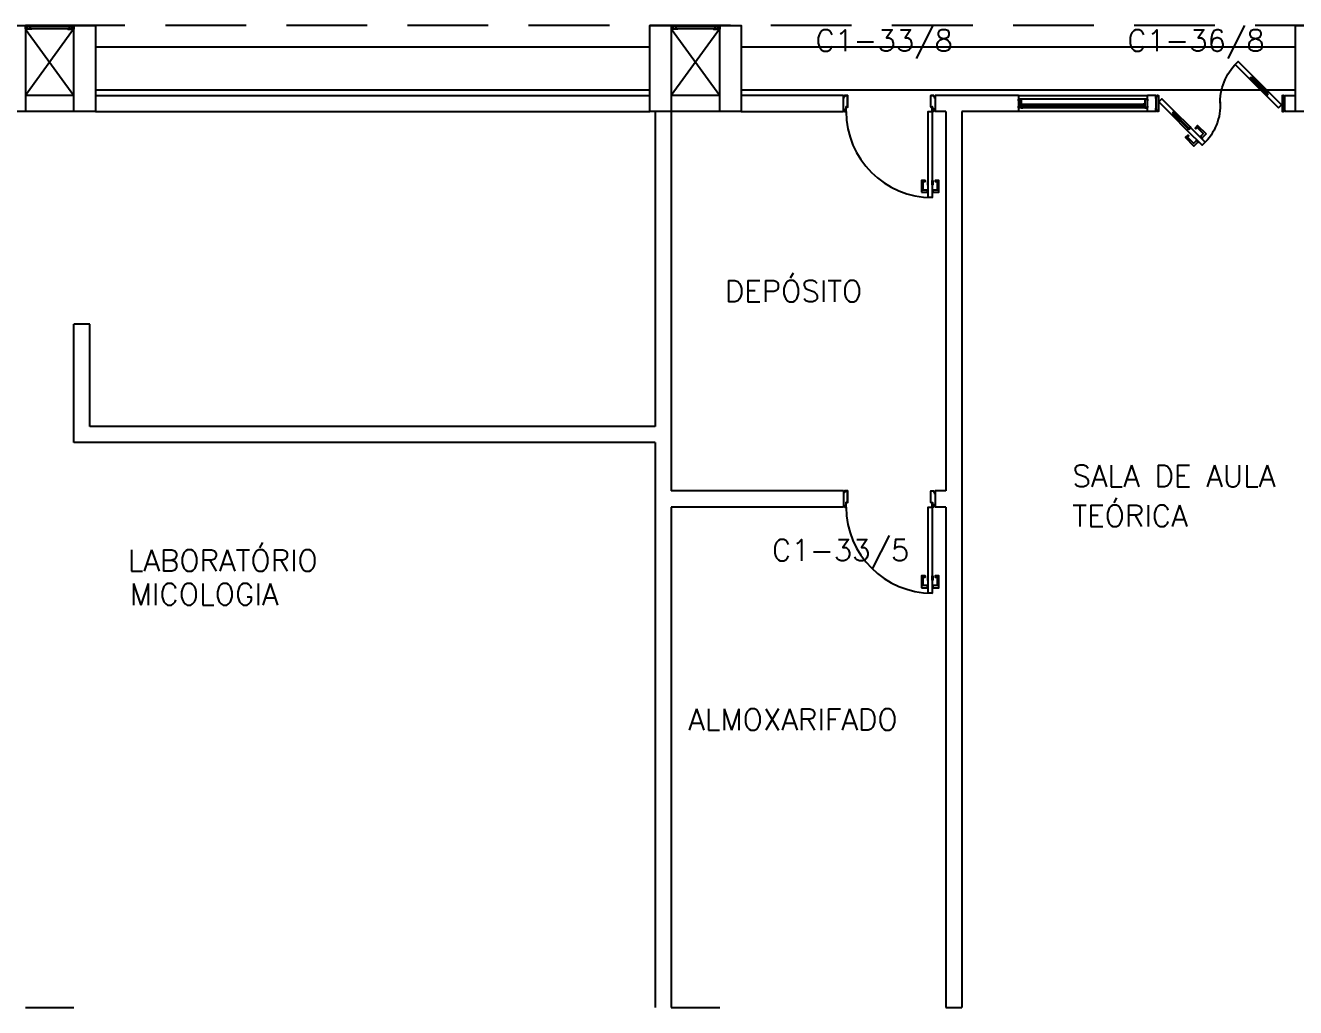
# Model space of a CAD drawing. Header units: millimetres. Extents: x 2801 to 3319, y 1187 to 1422.
# Drawn here: x 3014.52 to 3026.32, y 1251.95 to 1261.07 of the extents above; entities that cross this region are included whole.
import ezdxf

# ---------------------------------------------------------------- set-up
doc = ezdxf.new("R2010")
doc.units = ezdxf.units.MM
doc.linetypes.add('HIDDEN', pattern=[0.375, 0.25, -0.125])
for name, color, linetype in [('AR-ALV', 2, 'Continuous'), ('AR-ESQ', 1, 'Continuous'), ('AR-ESTC', 3, 'Continuous'), ('AR-PEITORIL', 1, 'Continuous'), ('AR-PORTA', 1, 'Continuous'), ('AR-PROJ', 1, 'HIDDEN'), ('AR-SHAFT', 1, 'Continuous'), ('DT-ESQ-BAGUETE-C', 2, 'Continuous'), ('DT-ESQ-BAGUETE-V', 1, 'Continuous'), ('DT-ESQ-CHAPA DOBRADA-V', 1, 'Continuous'), ('DT-ESQ-MARCO-V', 1, 'Continuous'), ('DT-ESQ-PERFIL CADEIRA-C', 2, 'Continuous'), ('DT-ESQ-PERFIL CADEIRA-V', 1, 'Continuous'), ('DT-ESQ-PERFIL U-C', 2, 'Continuous'), ('DT-ESQ-VENEZIANA-C', 2, 'Continuous'), ('DT-ESQ-VENEZIANA-V', 2, 'Continuous'), ('DT-ESQ-VIDRO-C', 2, 'Continuous'), ('ENDEREÇO', 2, 'Continuous'), ('maçaneta', 1, 'Continuous'), ('mov', 1, 'Continuous'), ('PM-PERFIL U-C', 2, 'Continuous'), ('PM-VIDRO', 1, 'Continuous'), ('pm1', 2, 'Continuous'), ('pm2', 2, 'Continuous'), ('TEXTO', 2, 'Continuous')]:
    doc.layers.add(name, color=color, linetype=linetype)
doc.styles.add('UNB-100', font='simplex.shx', dxfattribs={"height": 0.2})
doc.styles.add('UNB1-100', font='simplex.shx', dxfattribs={"height": 0.2})

# ---------------------------------------------------------------- blocks, each defined once
blk = doc.blocks.new('EF01-P')
at = {"layer": 'DT-ESQ-BAGUETE-C', "ltscale": 0.1}
for points in [[(0.002, 0.035), (0.015, 0.035), (0.015, 0.033), (0.002, 0.033), (0.002, 0.005), (0.015, 0.005), (0.015, 0.004), (0.002, 0.004, -0.414214), (0, 0.005), (0, 0.033, -0.414214)], [(0.448, 0.035), (0.435, 0.035), (0.435, 0.033), (0.448, 0.033), (0.448, 0.005), (0.435, 0.005), (0.435, 0.004), (0.448, 0.004, 0.414214), (0.45, 0.005), (0.45, 0.033, 0.414214)]]:
    blk.add_lwpolyline(points, format="xyb", close=True, dxfattribs=at)
at = {"layer": 'DT-ESQ-PERFIL CADEIRA-C', "color": 2, "ltscale": 0.1}
for points in [[(0.01, 0.002), (0.01, 0.003), (0.002, 0.003, 1), (0.002, 0), (0.015, 0, 0.414214), (0.016, 0.002), (0.016, 0.033), (0.043, 0.033)], [(0.407, 0.006), (0.432, 0.006), (0.432, 0.016), (0.433, 0.016), (0.433, 0.006, -0.414214), (0.432, 0.005), (0.407, 0.005), (0.394, 0.005, -1), (0.394, 0.008), (0.407, 0.008), (0.407, 0.02), (0.407, 0.032), (0.394, 0.032, -1), (0.394, 0.035), (0.407, 0.035), (0.433, 0.035, -0.414214), (0.435, 0.033), (0.435, 0.002), (0.448, 0.002)]]:
    blk.add_lwpolyline(points, format="xyb", dxfattribs=at)
at = {"layer": 'DT-ESQ-PERFIL CADEIRA-C', "ltscale": 0.1}
for points in [[(0.043, 0.006), (0.018, 0.006), (0.018, 0.016), (0.016, 0.016), (0.016, 0.006, 0.414214), (0.018, 0.005), (0.043, 0.005), (0.056, 0.005, 1), (0.056, 0.008), (0.043, 0.008), (0.043, 0.02), (0.043, 0.032), (0.056, 0.032, 1), (0.056, 0.035), (0.043, 0.035), (0.016, 0.035, 0.414214), (0.015, 0.033), (0.015, 0.002), (0.002, 0.002)], [(0.041, 0.02), (0.041, 0.032, -0.414214), (0.043, 0.033), (0.056, 0.033)], [(0.041, 0.02), (0.041, 0.008, 0.414214), (0.043, 0.006), (0.056, 0.006)], [(0.408, 0.02), (0.408, 0.032, 0.414214), (0.407, 0.033), (0.394, 0.033)], [(0.408, 0.02), (0.408, 0.008, -0.414214), (0.407, 0.006), (0.394, 0.006)], [(0.44, 0.002), (0.44, 0.003), (0.448, 0.003, -1), (0.448, 0), (0.435, 0, -0.414214), (0.433, 0.002), (0.433, 0.033), (0.407, 0.033)]]:
    blk.add_lwpolyline(points, format="xyb", dxfattribs=at)
at = {"layer": 'DT-ESQ-PERFIL CADEIRA-V', "ltscale": 0.1}
blk.add_line((0.015, 0), (0.435, 0), dxfattribs=at)
at = {"layer": 'DT-ESQ-VENEZIANA-C', "ltscale": 0.1}
for p, q in [((0.043, 0.011), (0.407, 0.011)), ((0.043, 0.009), (0.407, 0.009))]:
    blk.add_line(p, q, dxfattribs=at)
at = {"layer": 'DT-ESQ-VENEZIANA-V', "ltscale": 0.1}
blk.add_line((0.043, 0.031), (0.407, 0.031), dxfattribs=at)
blk = doc.blocks.new('EF05B-P')
at = {"layer": 'DT-ESQ-BAGUETE-C', "ltscale": 0.1}
for points in [[(0.039, -0.05), (0.0255, -0.05), (0.0255, -0.0485), (0.039, -0.0485), (0.039, -0.0365), (0.0255, -0.0365), (0.0255, -0.035), (0.039, -0.035, -0.4142136), (0.0405, -0.0365), (0.0405, -0.0485, -0.4142136)], [(1.161, -0.05), (1.1745, -0.05), (1.1745, -0.0485), (1.161, -0.0485), (1.161, -0.0365), (1.1745, -0.0365), (1.1745, -0.035), (1.161, -0.035, 0.4142136), (1.1595, -0.0365), (1.1595, -0.0485, 0.4142136)]]:
    blk.add_lwpolyline(points, format="xyb", close=True, dxfattribs=at)
at = {"layer": 'DT-ESQ-BAGUETE-V', "ltscale": 0.1}
blk.add_line((1.161, -0.05), (0.039, -0.05), dxfattribs=at)
at = {"layer": 'DT-ESQ-CHAPA DOBRADA-V', "ltscale": 0.1}
blk.add_line((1.16, -0.067), (0.04, -0.067), dxfattribs=at)
at = {"layer": 'DT-ESQ-MARCO-V', "ltscale": 0.1}
for p, q in [((0.0235, -0.035), (1.1765, -0.035)), ((0.0235, -0.115), (1.1765, -0.115))]:
    blk.add_line(p, q, dxfattribs=at)
at = {"layer": 'DT-ESQ-PERFIL U-C', "ltscale": 0.1}
for points in [[(0.025, -0.0655), (0.025, -0.0655, 0.4142136), (0.0235, -0.067), (0.0235, -0.1135), (0.0015, -0.1135), (0.0015, -0.1), (0, -0.1), (0, -0.1135, 0.4142136), (0.0015, -0.115), (0.0235, -0.115, 0.4142136), (0.025, -0.1135), (0.025, -0.067), (0.04, -0.067, 1), (0.04, -0.064), (0.025, -0.064), (0.025, -0.0365, 0.4142136), (0.0235, -0.035), (0.0015, -0.035, 0.4142136), (0, -0.0365), (0, -0.05), (0.0015, -0.05), (0.0015, -0.0365), (0.0235, -0.0365), (0.0235, -0.064, 0.4142136), (0.025, -0.0655), (0.04, -0.0655)], [(1.175, -0.0655), (1.175, -0.0655, -0.4142136), (1.1765, -0.067), (1.1765, -0.1135), (1.1985, -0.1135), (1.1985, -0.1), (1.2, -0.1), (1.2, -0.1135, -0.4142136), (1.1985, -0.115), (1.1765, -0.115, -0.4142136), (1.175, -0.1135), (1.175, -0.067), (1.16, -0.067, -1), (1.16, -0.064), (1.175, -0.064), (1.175, -0.0365, -0.4142136), (1.1765, -0.035), (1.1985, -0.035, -0.4142136), (1.2, -0.0365), (1.2, -0.05), (1.1985, -0.05), (1.1985, -0.0365), (1.1765, -0.0365), (1.1765, -0.064, -0.4142136), (1.175, -0.0655), (1.16, -0.0655)]]:
    blk.add_lwpolyline(points, format="xyb", dxfattribs=at)
at = {"layer": 'DT-ESQ-VIDRO-C', "ltscale": 0.1}
blk.add_lwpolyline([(0.027, -0.062), (0.027, -0.052), (1.173, -0.052), (1.173, -0.062)], close=True, dxfattribs=at)
blk = doc.blocks.new('PM7B')
at = {"layer": 'maçaneta'}
for points in [[(0.732, -0.208), (0.771, -0.247), (0.785, -0.233), (0.758, -0.206, -0.414214), (0.758, -0.204), (0.813, -0.148), (0.827, -0.162), (0.834, -0.155), (0.81, -0.13)], [(0.806, -0.282), (0.845, -0.321), (0.923, -0.243), (0.898, -0.219), (0.891, -0.226), (0.905, -0.24), (0.849, -0.295, -0.414214), (0.847, -0.295), (0.82, -0.268)], [(0.845, -0.321), (0.806, -0.282), (0.82, -0.268), (0.847, -0.295, 0.414214), (0.849, -0.295), (0.905, -0.24), (0.891, -0.226), (0.898, -0.219), (0.923, -0.243)]]:
    blk.add_lwpolyline(points, format="xyb", close=True, dxfattribs=at)
for points in [[(0.792, -0.226), (0.764, -0.254), (0.767, -0.258), (0.795, -0.229)], [(0.792, -0.226), (0.764, -0.254), (0.767, -0.258), (0.795, -0.229)], [(0.827, -0.261), (0.799, -0.289), (0.795, -0.286), (0.824, -0.258)], [(0.827, -0.261), (0.799, -0.289), (0.795, -0.286), (0.824, -0.258)]]:
    blk.add_lwpolyline(points, close=True, dxfattribs=at)
at = {"layer": 'mov'}
for centre, start, end in [((0.099, 0.089), 356.8029, 46.3992), ((1.101, 0.061), 176.8029, 226.3992)]:
    blk.add_arc(centre, 0.501, start, end, dxfattribs=at)
at = {"layer": 'PM-PERFIL U-C'}
for p, q in [((0, 0.12), (0, 0.139)), ((0.002, 0.12), (0, 0.12)), ((0.001, 0.14), (0.01, 0.14)), ((0.01, 0.138), (0.002, 0.138)), ((0.002, 0.138), (0.002, 0.12)), ((0.01, 0.14), (0.01, 0.149)), ((0.012, 0.15), (0.023, 0.15)), ((0.023, 0.148), (0.012, 0.148)), ((0.012, 0.148), (0.012, 0.139)), ((0.023, 0.148), (0.023, 0.002)), ((0.025, 0.149), (0.025, 0.001)), ((1.175, 0.149), (1.175, 0.001)), ((1.188, 0.15), (1.176, 0.15)), ((1.177, 0.148), (1.188, 0.148)), ((1.177, 0.148), (1.177, 0.002)), ((1.188, 0.148), (1.188, 0.139)), ((1.189, 0.138), (1.198, 0.138)), ((1.19, 0.14), (1.19, 0.149)), ((1.198, 0.14), (1.19, 0.14)), ((1.198, 0.138), (1.198, 0.12)), ((1.198, 0.12), (1.2, 0.12)), ((1.2, 0.12), (1.2, 0.139)), ((0, 0.012), (0, 0.03)), ((0, 0.03), (0.002, 0.03)), ((0.01, 0.01), (0.001, 0.01)), ((0.002, 0.03), (0.002, 0.012)), ((0.002, 0.012), (0.01, 0.012)), ((0.01, 0.001), (0.01, 0.01)), ((0.012, 0.01), (0.012, 0.002)), ((0.012, 0.002), (0.023, 0.002)), ((0.023, 0), (0.012, 0)), ((1.188, 0.002), (1.177, 0.002)), ((1.176, 0), (1.188, 0)), ((1.188, 0.01), (1.188, 0.002)), ((1.198, 0.012), (1.189, 0.012)), ((1.19, 0.01), (1.198, 0.01)), ((1.19, 0.001), (1.19, 0.01)), ((1.198, 0.03), (1.198, 0.012)), ((1.2, 0.03), (1.198, 0.03)), ((1.2, 0.012), (1.2, 0.03))]:
    blk.add_line(p, q, dxfattribs=at)
for centre, start, end in [((0.001, 0.139), 90, 180), ((0.012, 0.149), 90, 180), ((0.01, 0.139), 270, 0), ((0.023, 0.149), 0, 90), ((1.176, 0.149), 90, 180), ((1.188, 0.149), 0, 90), ((1.189, 0.139), 180, 270), ((1.198, 0.139), 0, 90), ((0.001, 0.012), 180, 270), ((0.01, 0.01), 0, 90), ((0.012, 0.001), 180, 270), ((0.023, 0.001), 269.9386, 0), ((1.176, 0.001), 180, 270.0614), ((1.189, 0.01), 90, 180), ((1.188, 0.001), 270, 0), ((1.198, 0.012), 270, 0)]:
    blk.add_arc(centre, 0.0015, start, end, dxfattribs=at)
at = {"layer": 'PM-VIDRO'}
for p, q in [((0.161, 0.171), (0.302, 0.312)), ((0.309, 0.305), (0.168, 0.164)), ((0.891, -0.155), (1.032, -0.014)), ((1.039, -0.021), (0.898, -0.162))]:
    blk.add_line(p, q, dxfattribs=at)
at = {"layer": 'pm1'}
for p, q in [((0.302, 0.312), (0.291, 0.323)), ((0.302, 0.312), (0.309, 0.319)), ((0.327, 0.302), (0.309, 0.319)), ((0.316, 0.312), (0.309, 0.305)), ((0.32, 0.294), (0.309, 0.305)), ((0.327, 0.302), (0.32, 0.294)), ((0.03, 0.061), (0.15, 0.181)), ((0.178, 0.153), (0.058, 0.033)), ((0.15, 0.181), (0.161, 0.171)), ((0.154, 0.164), (0.161, 0.171)), ((0.171, 0.146), (0.154, 0.164)), ((0.168, 0.164), (0.161, 0.157)), ((0.168, 0.164), (0.178, 0.153)), ((0.178, 0.153), (0.171, 0.146)), ((0.058, 0.033), (0.03, 0.061)), ((1.022, -0.003), (1.029, 0.004)), ((1.029, 0.004), (1.046, -0.014)), ((1.032, -0.014), (1.039, -0.007)), ((1.046, -0.014), (1.039, -0.021)), ((0.873, -0.152), (0.88, -0.144)), ((0.873, -0.152), (0.891, -0.169)), ((0.88, -0.144), (0.891, -0.155)), ((0.884, -0.162), (0.891, -0.155)), ((0.898, -0.162), (0.891, -0.169)), ((0.898, -0.162), (0.909, -0.173))]:
    blk.add_line(p, q, dxfattribs=at)
for points in [[(0.291, 0.323), (0.433, 0.464), (0.461, 0.436), (0.32, 0.294)], [(1.032, -0.014), (1.022, -0.003), (1.142, 0.117), (1.17, 0.089), (1.05, -0.031), (1.039, -0.021)], [(0.909, -0.173), (0.767, -0.314), (0.739, -0.286), (0.873, -0.152)]]:
    blk.add_lwpolyline(points, dxfattribs=at)
at = {"layer": 'pm2'}
for p, q in [((0.15, 0.181), (0.291, 0.323)), ((0.32, 0.294), (0.178, 0.153)), ((0.88, -0.144), (1.022, -0.003)), ((1.05, -0.031), (0.909, -0.173))]:
    blk.add_line(p, q, dxfattribs=at)
blk = doc.blocks.new('PM3B')
at = {"layer": 'maçaneta'}
for points in [[(0.02, 0.9), (-0.035, 0.9), (-0.035, 0.79), (0, 0.79), (0, 0.8), (-0.02, 0.8), (-0.02, 0.879, -0.414214), (-0.018, 0.88), (0.02, 0.88)], [(0.125, 0.9), (0.07, 0.9), (0.07, 0.88), (0.109, 0.88, -0.414214), (0.11, 0.879), (0.11, 0.8), (0.09, 0.8), (0.09, 0.79), (0.125, 0.79)]]:
    blk.add_lwpolyline(points, format="xyb", close=True, dxfattribs=at)
for points in [[(0.02, 0.79), (0.02, 0.83), (0.025, 0.83), (0.025, 0.79)], [(0.07, 0.79), (0.07, 0.83), (0.065, 0.83), (0.065, 0.79)]]:
    blk.add_lwpolyline(points, close=True, dxfattribs=at)
at = {"layer": 'mov'}
blk.add_arc((0.025, 0.15), 0.8, 0, 90, dxfattribs=at)
at = {"layer": 'PM-PERFIL U-C'}
for p, q in [((0, 0.12), (0, 0.139)), ((0.002, 0.12), (0, 0.12)), ((0.002, 0.14), (0.01, 0.14)), ((0.002, 0.138), (0.002, 0.12)), ((0.011, 0.138), (0.002, 0.138)), ((0.01, 0.14), (0.01, 0.149)), ((0.012, 0.15), (0.024, 0.15)), ((0.012, 0.148), (0.012, 0.14)), ((0.023, 0.148), (0.012, 0.148)), ((0.023, 0.109), (0.023, 0.148)), ((0.025, 0.149), (0.025, 0.109)), ((0.825, 0.149), (0.825, 0.109)), ((0.839, 0.15), (0.827, 0.15)), ((0.827, 0.148), (0.838, 0.148)), ((0.827, 0.109), (0.827, 0.148)), ((0.838, 0.148), (0.838, 0.14)), ((0.84, 0.14), (0.84, 0.149)), ((0.849, 0.14), (0.84, 0.14)), ((0.84, 0.138), (0.848, 0.138)), ((0.848, 0.138), (0.848, 0.12)), ((0.848, 0.12), (0.85, 0.12)), ((0.85, 0.12), (0.85, 0.139)), ((0, 0.03), (0.002, 0.03)), ((0, 0.012), (0, 0.03)), ((0.002, 0.03), (0.002, 0.012)), ((0.002, 0.012), (0.011, 0.012)), ((0.01, 0.01), (0.002, 0.01)), ((0.01, 0.002), (0.01, 0.01)), ((0.012, 0.011), (0.012, 0.002)), ((0.012, 0.002), (0.038, 0.002)), ((0.038, 0), (0.012, 0)), ((0.038, 0.109), (0.025, 0.109)), ((0.038, 0.107), (0.025, 0.107)), ((0.038, 0.107), (0.038, 0.002)), ((0.04, 0.108), (0.04, 0.002)), ((0.81, 0.108), (0.81, 0.002)), ((0.812, 0.109), (0.825, 0.109)), ((0.812, 0.107), (0.826, 0.107)), ((0.812, 0.107), (0.812, 0.002)), ((0.838, 0.002), (0.812, 0.002)), ((0.812, 0), (0.839, 0)), ((0.838, 0.011), (0.838, 0.002)), ((0.848, 0.012), (0.84, 0.012)), ((0.84, 0.002), (0.84, 0.01)), ((0.84, 0.01), (0.849, 0.01)), ((0.85, 0.03), (0.848, 0.03)), ((0.848, 0.03), (0.848, 0.012)), ((0.85, 0.012), (0.85, 0.03))]:
    blk.add_line(p, q, dxfattribs=at)
for centre, start, end in [((0.002, 0.139), 90, 180), ((0.012, 0.149), 90, 180), ((0.011, 0.14), 270, 0), ((0.024, 0.149), 360, 90), ((0.827, 0.149), 90, 180), ((0.84, 0.14), 180, 270), ((0.839, 0.149), 0, 90), ((0.849, 0.139), 0, 90), ((0.002, 0.012), 180, 270), ((0.012, 0.002), 180, 270), ((0.011, 0.011), 0, 90), ((0.025, 0.109), 180, 270), ((0.038, 0.002), 269.9386, 0), ((0.038, 0.108), 0, 90), ((0.812, 0.108), 90, 180), ((0.812, 0.002), 180, 270.0614), ((0.826, 0.109), 270, 0), ((0.84, 0.011), 90, 180), ((0.839, 0.002), 270, 0), ((0.849, 0.012), 270, 0)]:
    blk.add_arc(centre, 0.0015, start, end, dxfattribs=at)
at = {"layer": 'pm1'}
blk.add_lwpolyline([(0.065, 0.95), (0.065, 0.15), (0.025, 0.15), (0.025, 0.95)], close=True, dxfattribs=at)
blk = doc.blocks.new('PM3')
at = {"layer": 'maçaneta'}
for points in [[(0.02, 0.825), (-0.035, 0.825), (-0.035, 0.715), (0, 0.715), (0, 0.725), (-0.02, 0.725), (-0.02, 0.804, -0.414214), (-0.019, 0.805), (0.02, 0.805)], [(0.125, 0.825), (0.07, 0.825), (0.07, 0.805), (0.108, 0.805, -0.414214), (0.11, 0.804), (0.11, 0.725), (0.09, 0.725), (0.09, 0.715), (0.125, 0.715)]]:
    blk.add_lwpolyline(points, format="xyb", close=True, dxfattribs=at)
for points in [[(0.02, 0.715), (0.02, 0.755), (0.025, 0.755), (0.025, 0.715)], [(0.07, 0.715), (0.07, 0.755), (0.065, 0.755), (0.065, 0.715)]]:
    blk.add_lwpolyline(points, close=True, dxfattribs=at)
at = {"layer": 'mov'}
blk.add_arc((0.025, 0.075), 0.8, 0, 90, dxfattribs=at)
at = {"layer": 'PM-PERFIL U-C'}
for p, q in [((0, 0.045), (0, 0.063)), ((0.002, 0.045), (0, 0.045)), ((0.001, 0.065), (0.01, 0.065)), ((0.002, 0.063), (0.002, 0.045)), ((0.01, 0.063), (0.002, 0.063)), ((0.01, 0.065), (0.01, 0.073)), ((0.011, 0.075), (0.023, 0.075)), ((0.012, 0.073), (0.012, 0.064)), ((0.023, 0.073), (0.012, 0.073)), ((0.023, 0.033), (0.023, 0.073)), ((0.038, 0.032), (0.024, 0.032)), ((0.025, 0.073), (0.025, 0.034)), ((0.038, 0.034), (0.025, 0.034)), ((0.038, 0.032), (0.038, -0.073)), ((0.04, 0.032), (0.04, -0.074)), ((0.81, 0.032), (0.81, -0.074)), ((0.812, 0.034), (0.825, 0.034)), ((0.812, 0.032), (0.826, 0.032)), ((0.812, 0.032), (0.812, -0.073)), ((0.825, 0.073), (0.825, 0.034)), ((0.839, 0.075), (0.827, 0.075)), ((0.827, 0.073), (0.838, 0.073)), ((0.827, 0.033), (0.827, 0.073)), ((0.838, 0.073), (0.838, 0.064)), ((0.84, 0.065), (0.84, 0.073)), ((0.849, 0.065), (0.84, 0.065)), ((0.84, 0.063), (0.848, 0.063)), ((0.848, 0.063), (0.848, 0.045)), ((0.848, 0.045), (0.85, 0.045)), ((0.85, 0.045), (0.85, 0.063)), ((0, -0.045), (0.002, -0.045)), ((0, -0.064), (0, -0.045)), ((0.01, -0.065), (0.001, -0.065)), ((0.002, -0.045), (0.002, -0.063)), ((0.002, -0.063), (0.01, -0.063)), ((0.01, -0.074), (0.01, -0.065)), ((0.038, -0.075), (0.011, -0.075)), ((0.012, -0.065), (0.012, -0.073)), ((0.012, -0.073), (0.038, -0.073)), ((0.838, -0.073), (0.812, -0.073)), ((0.812, -0.075), (0.839, -0.075)), ((0.838, -0.065), (0.838, -0.073)), ((0.848, -0.063), (0.84, -0.063)), ((0.84, -0.074), (0.84, -0.065)), ((0.84, -0.065), (0.849, -0.065)), ((0.85, -0.045), (0.848, -0.045)), ((0.848, -0.045), (0.848, -0.063)), ((0.85, -0.064), (0.85, -0.045))]:
    blk.add_line(p, q, dxfattribs=at)
for centre, start, end in [((0.001, 0.063), 90, 180), ((0.011, 0.073), 90, 180), ((0.01, 0.064), 270, 0), ((0.023, 0.073), 360, 90), ((0.024, 0.033), 180, 270), ((0.038, 0.032), 0, 90), ((0.812, 0.032), 90, 180), ((0.827, 0.073), 90, 180), ((0.826, 0.033), 270, 0), ((0.84, 0.064), 180, 270), ((0.839, 0.073), 0, 90), ((0.849, 0.063), 0, 90), ((0.001, -0.064), 180, 270), ((0.01, -0.065), 0, 90), ((0.011, -0.074), 180, 270), ((0.038, -0.074), 269.9386, 0), ((0.812, -0.074), 180, 270.0614), ((0.84, -0.065), 90, 180), ((0.839, -0.074), 270, 0), ((0.849, -0.064), 270, 0)]:
    blk.add_arc(centre, 0.0015, start, end, dxfattribs=at)
at = {"layer": 'pm1'}
blk.add_lwpolyline([(0.065, 0.875), (0.065, 0.075), (0.025, 0.075), (0.025, 0.875)], close=True, dxfattribs=at)

msp = doc.modelspace()

# ---------------------------------------------------------------- linework, layer by layer
at = {"layer": 'AR-ALV'}
for p, q in [((3014.975, 1260.425), (3014.525, 1260.425)), ((3015.175, 1260.425), (3020.325, 1260.425)), ((3020.975, 1260.425), (3020.525, 1260.425)), ((3022.125, 1260.425), (3021.175, 1260.425)), ((3022.125, 1260.275), (3022.125, 1260.425)), ((3023.75, 1260.425), (3022.975, 1260.425)), ((3022.975, 1260.425), (3022.975, 1260.275)), ((3023.75, 1260.425), (3023.75, 1260.275)), ((3025.025, 1260.425), (3024.95, 1260.425)), ((3024.95, 1260.275), (3024.95, 1260.425)), ((3025.025, 1260.425), (3025.025, 1260.275)), ((3014.975, 1260.275), (3014.525, 1260.275)), ((3015.175, 1260.275), (3020.325, 1260.275)), ((3020.375, 1260.275), (3020.375, 1257.35)), ((3020.525, 1260.275), (3020.525, 1256.75)), ((3020.975, 1260.275), (3020.525, 1260.275)), ((3021.175, 1260.275), (3022.125, 1260.275)), ((3023.075, 1260.275), (3022.975, 1260.275)), ((3023.075, 1260.275), (3023.075, 1256.75)), ((3023.225, 1260.275), (3023.225, 1251.95)), ((3025.025, 1260.275), (3023.225, 1260.275)), ((3023.75, 1260.275), (3023.225, 1260.275)), ((3014.975, 1257.2), (3014.975, 1258.3)), ((3015.125, 1258.3), (3014.975, 1258.3)), ((3015.125, 1257.35), (3015.125, 1258.3)), ((3020.375, 1257.35), (3015.125, 1257.35)), ((3020.375, 1257.2), (3014.975, 1257.2)), ((3020.375, 1257.2), (3020.375, 1251.95)), ((3022.125, 1256.75), (3020.525, 1256.75)), ((3022.125, 1256.75), (3022.125, 1256.6)), ((3023.075, 1256.75), (3022.975, 1256.75)), ((3022.975, 1256.75), (3022.975, 1256.6)), ((3020.525, 1256.6), (3020.525, 1251.95)), ((3022.125, 1256.6), (3020.525, 1256.6)), ((3023.075, 1256.6), (3022.975, 1256.6)), ((3023.075, 1256.6), (3023.075, 1251.95)), ((3014.525, 1251.95), (3014.975, 1251.95)), ((3020.525, 1251.95), (3020.975, 1251.95)), ((3023.075, 1251.95), (3023.225, 1251.95))]:
    msp.add_line(p, q, dxfattribs=at)
msp.add_lwpolyline([(3026.325, 1260.275), (3026.225, 1260.275), (3026.225, 1260.425), (3026.325, 1260.425)], dxfattribs=at)
at = {"layer": 'AR-ESTC'}
for points in [[(3014.325, 1260.275), (3014.325, 1261.075), (3014.525, 1261.075), (3014.525, 1260.275)], [(3014.975, 1260.275), (3014.975, 1261.075), (3015.175, 1261.075), (3015.175, 1260.275)], [(3020.325, 1260.275), (3020.325, 1261.075), (3020.525, 1261.075), (3020.525, 1260.275)], [(3020.975, 1260.275), (3020.975, 1261.075), (3021.175, 1261.075), (3021.175, 1260.275)], [(3026.325, 1260.275), (3026.325, 1261.075), (3026.525, 1261.075), (3026.525, 1260.275)]]:
    msp.add_lwpolyline(points, close=True, dxfattribs=at)
at = {"layer": 'AR-PEITORIL'}
for p, q in [((3023.75, 1260.425), (3024.95, 1260.425)), ((3024.95, 1260.275), (3023.75, 1260.275))]:
    msp.add_line(p, q, dxfattribs=at)
at = {"layer": 'AR-PROJ', "ltscale": 3}
msp.add_line((3032.325, 1261.075), (2991.175, 1261.075), dxfattribs=at)
at = {"layer": 'AR-SHAFT'}
for p, q in [((3014.973, 1261.04), (3014.525, 1260.425)), ((3014.526, 1261.04), (3014.975, 1260.425)), ((3020.973, 1261.04), (3020.525, 1260.425)), ((3020.526, 1261.04), (3020.975, 1260.425)), ((3015.175, 1260.875), (3020.325, 1260.875)), ((3021.175, 1260.875), (3026.325, 1260.875)), ((3015.175, 1260.475), (3020.325, 1260.475)), ((3021.175, 1260.475), (3026.325, 1260.475))]:
    msp.add_line(p, q, dxfattribs=at)

# ---------------------------------------------------------------- block references
at = {"layer": 'AR-ESQ', "rotation": 180}
for name, p in [('EF01-P', (3014.975, 1261.075)), ('EF01-P', (3020.975, 1261.075)), ('EF05B-P', (3024.95, 1260.275))]:
    msp.add_blockref(name, p, dxfattribs=at)
at = {"layer": 'AR-PORTA', "xscale": -1}
msp.add_blockref('PM7B', (3026.225, 1260.275), dxfattribs=at)
at = {"layer": 'AR-PORTA', "rotation": 180}
for name, p in [('PM3B', (3022.975, 1260.425)), ('PM3', (3022.975, 1256.675))]:
    msp.add_blockref(name, p, dxfattribs=at)

# ---------------------------------------------------------------- texts
at = {"layer": 'ENDEREÇO', "style": 'UNB1-100'}
for s, p in [('C1-33/8', (3021.865, 1260.835)), ('C1-36/8', (3024.761, 1260.835)), ('C1-33/5', (3021.46, 1256.099))]:
    msp.add_text(s, height=0.2, dxfattribs=at).set_placement(p)
at = {"layer": 'TEXTO', "style": 'UNB-100'}
for s, p in [('DEPÓSITO', (3021.022, 1258.506)), ('SALA DE AULA', (3024.251, 1256.788)), ('TEÓRICA', (3024.251, 1256.419)), ('LABORATÓRIO', (3015.475, 1256.003)), ('MICOLOGIA', (3015.495, 1255.69)), ('ALMOXARIFADO', (3020.682, 1254.526))]:
    msp.add_text(s, height=0.2, dxfattribs=at).set_placement(p)

doc.saveas('drawing.dxf')
